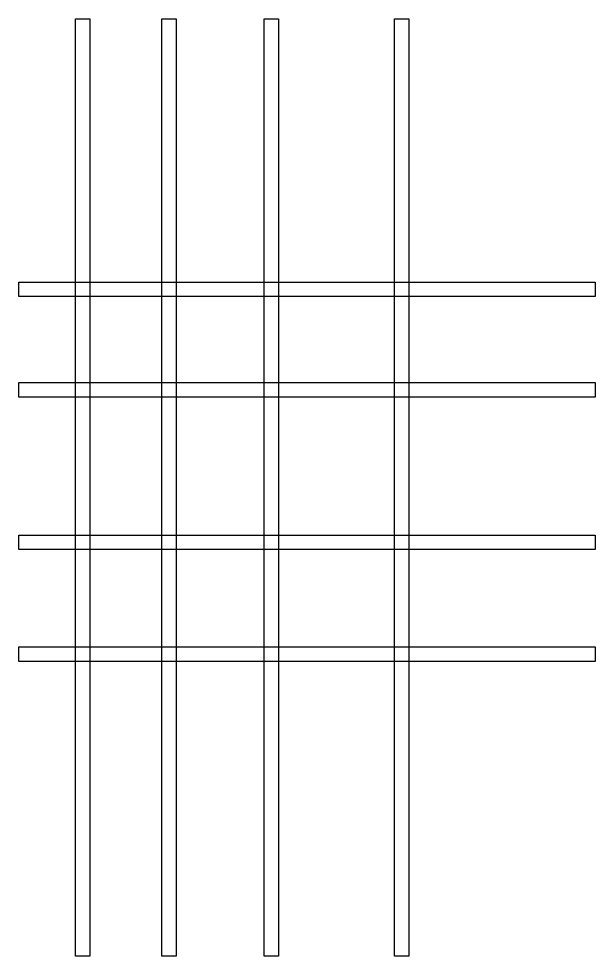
# Model space of a CAD drawing. Header units: millimetres. Extents: x 4574 to 6574, y 2499 to 5753.
import ezdxf

# ---------------------------------------------------------------- set-up
doc = ezdxf.new("R2010")
doc.units = ezdxf.units.MM

# ---------------------------------------------------------------- blocks, each defined once
blk = doc.blocks.new('genel_cephe1[1]')
for points in [[(7625.9, 864.9), (7675.9, 864.9), (7675.9, -2389.1), (7625.9, -2389.1)], [(7924.7, 864.9), (7974.7, 864.9), (7974.7, -2389.1), (7924.7, -2389.1)], [(8280.2, 864.9), (8330.2, 864.9), (8330.2, -2389.1), (8280.2, -2389.1)], [(8732.5, 864.9), (8782.5, 864.9), (8782.5, -2389.1), (8732.5, -2389.1)], [(7428.9, -49), (9428.9, -49), (9428.9, -99), (7428.9, -99)], [(7428.9, -398), (9428.9, -398), (9428.9, -448), (7428.9, -448)], [(7428.9, -927.8), (9428.9, -927.8), (9428.9, -977.8), (7428.9, -977.8)], [(7428.9, -1315.5), (9428.9, -1315.5), (9428.9, -1365.5), (7428.9, -1365.5)]]:
    blk.add_lwpolyline(points, close=True)

msp = doc.modelspace()

# ---------------------------------------------------------------- block references
msp.add_blockref('genel_cephe1[1]', (-2854.7, 4888.4))

doc.saveas('drawing.dxf')
